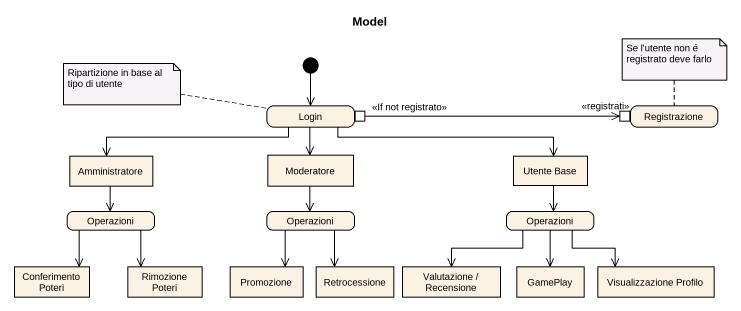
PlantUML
@startuml
title Model
hide empty description
state Login {
  state "<<If not registrato>>" as If_not_registrato <<outputPin>>
}
state Registrazione {
  state pin1 <<inputPin>>
}
state Amministratore <<object>>
state Moderatore <<object>>
state "Utente Base" as Utente_Base <<object>>
state Operazioni
state "Operazioni" as Operazioni_2
state "Operazioni" as Operazioni_3
state "Conferimento Poteri" as Conferimento_Poteri <<object>>
state "Rimozione Poteri" as Rimozione_Poteri <<object>>
state Promozione <<object>>
state Retrocessione <<object>>
state "Valutazione / Recensione" as Valutazione_Recensione <<object>>
state GamePlay <<object>>
state "Visualizzazione Profilo" as Visualizzazione_Profilo <<object>>
[*] --> Login
Login -left-> Amministratore
Login --> Moderatore
Login -right-> Utente_Base
If_not_registrato -right-> pin1 : <<registrati>>
Amministratore --> Operazioni
Moderatore --> Operazioni_2
Utente_Base --> Operazioni_3
Operazioni --> Conferimento_Poteri
Operazioni --> Rimozione_Poteri
Operazioni_2 --> Promozione
Operazioni_2 --> Retrocessione
Operazioni_3 --> Valutazione_Recensione
Operazioni_3 --> GamePlay
Operazioni_3 -right-> Visualizzazione_Profilo
note top of Registrazione : Se l'utente non é registrato deve farlo
note left of Login : Ripartizione in base al tipo di utente
@enduml
